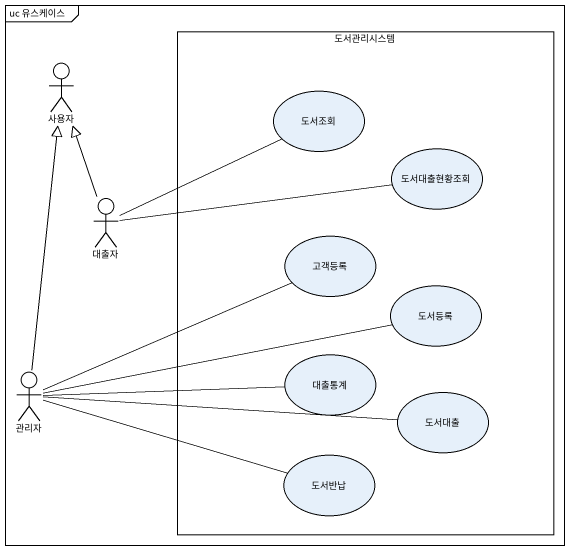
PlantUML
@startuml
mainframe uc 유스케이스
rectangle 도서관리시스템 {
  usecase 도서조회
  usecase 도서대출현황조회
  usecase 고객등록
  usecase 도서등록
  usecase 대출통계
  usecase 도서대출
  usecase 도서반납
}
actor 사용자
actor 대출자
actor 관리자
대출자 -up-|> 사용자
대출자 -right- 도서조회
대출자 -right- 도서대출현황조회
관리자 -up-|> 사용자
관리자 -right- 고객등록
관리자 -right- 도서등록
관리자 -right- 대출통계
관리자 -right- 도서대출
관리자 -right- 도서반납
@enduml
